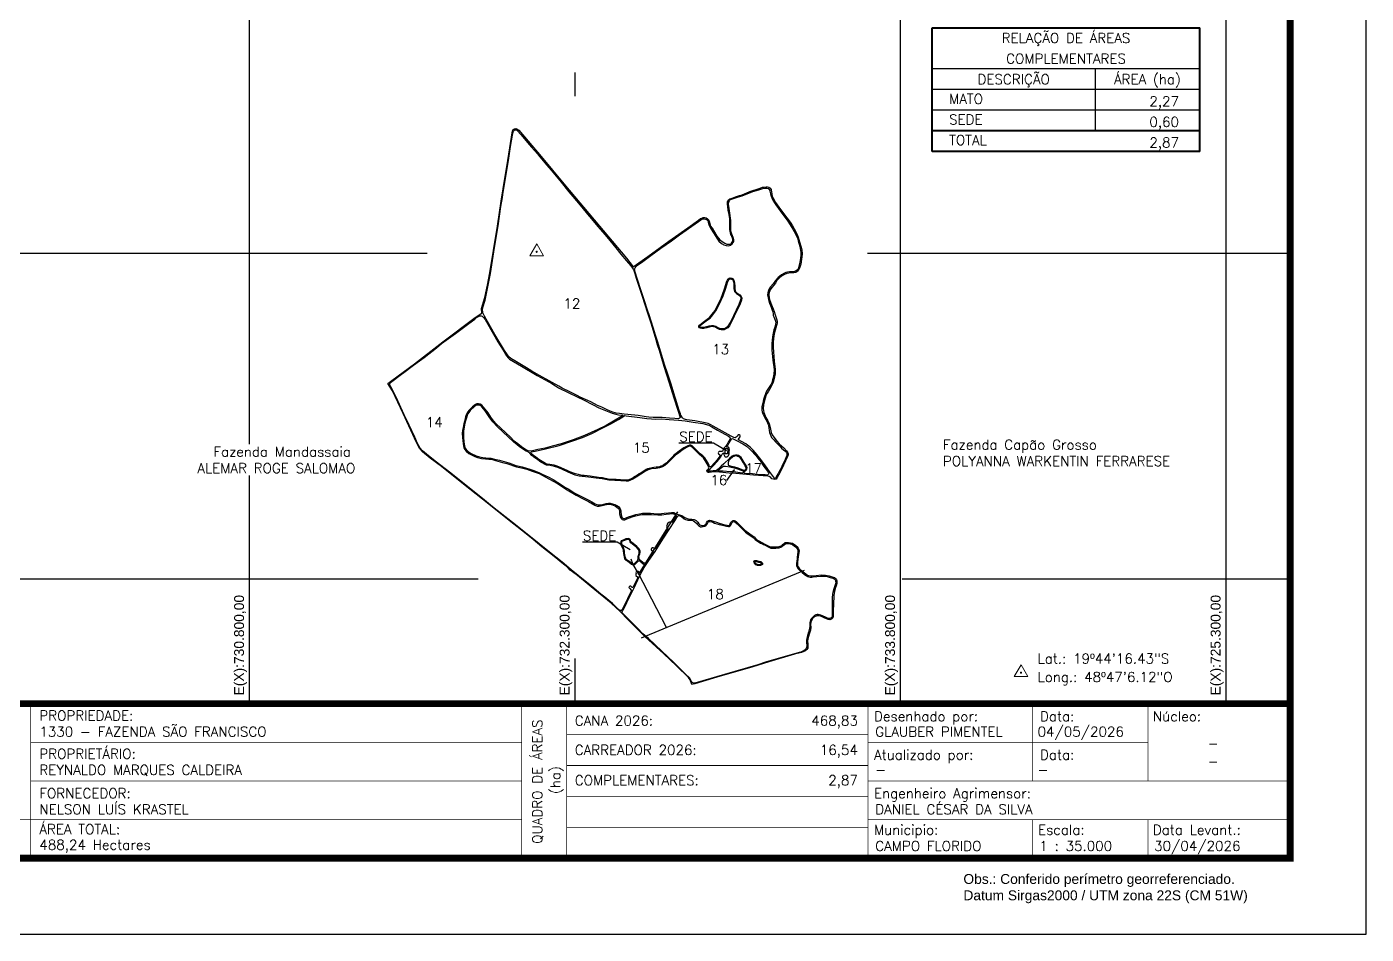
# Model space of a CAD drawing. Header units: millimetres. Extents: x 725551 to 735946, y 7812864 to 7820214.
# Drawn here: x 729773 to 735946, y 7812864 to 7817043 of the extents above; entities that cross this region are included whole.
import ezdxf
from ezdxf.enums import TextEntityAlignment as Align

# ---------------------------------------------------------------- set-up
doc = ezdxf.new("R2010")
doc.units = ezdxf.units.MM
doc.linetypes.add('LIN0', pattern=[0])
for name, color, linetype in [('0114001330', 1, 'Continuous'), ('0114001330012', 5, 'Continuous'), ('0114001330013', 5, 'Continuous'), ('0114001330014', 5, 'Continuous'), ('0114001330015', 5, 'Continuous'), ('0114001330016', 5, 'Continuous'), ('0114001330017', 5, 'Continuous'), ('0114001330018', 5, 'Continuous'), ('MALHA', 8, 'Continuous'), ('MARGEM', 5, 'Continuous'), ('MATO', 3, 'Continuous'), ('QUADRO_DE_AREAS_COMPLEMENTARES', 7, 'Continuous'), ('REDE_DE_LUZ', 6, 'Continuous'), ('SEDE', 7, 'Continuous'), ('TEXTO', 7, 'Continuous')]:
    doc.layers.add(name, color=color, linetype=linetype)
doc.styles.add('marcelo', font='arial.ttf')
doc.styles.add('Simplex', font='simplex.shx')
doc.styles.get("Standard").update_dxf_attribs({"font": 'arial.ttf'})

msp = doc.modelspace()

# ---------------------------------------------------------------- linework, layer by layer
for points in [[(732777.9, 7815126.6), (732938.2, 7815126.6), (732998.1, 7815091.9)], [(732333.8, 7814670.8), (732494.1, 7814670.8), (732554, 7814636.1)]]:
    msp.add_lwpolyline(points)
at = {"layer": '0114001330', "color": 1}
msp.add_lwpolyline([(732040.1, 7816566.2), (732143.2, 7816445.7), (732248.5, 7816318.9), (732387.9, 7816153.6), (732536.3, 7815976.6), (732568.4, 7815938), (732635.3, 7815985.6), (732732.5, 7816055.1), (732820, 7816117.3), (732868.7, 7816152.6), (732878.4, 7816159.5), (732884.3, 7816162.1), (732889.9, 7816164.1), (732893.9, 7816164.8), (732898.4, 7816164.2), (732903.4, 7816162.6), (732910.3, 7816158.1), (732915.7, 7816152.1), (732918.2, 7816147.6), (732922.1, 7816131.3), (732924.7, 7816124.9), (732931.2, 7816115.4), (732941.9, 7816097), (732953.6, 7816079.2), (732967.5, 7816061.6), (732977.7, 7816053.5), (732990.5, 7816045.7), (732999.7, 7816042.1), (733006.4, 7816041), (733013.5, 7816041.4), (733019.1, 7816043.8), (733024.1, 7816050.8), (733026.4, 7816055.8), (733027, 7816063), (733025.8, 7816068.9), (733024.2, 7816073), (733020.7, 7816080.9), (733017.8, 7816085.9), (733015.7, 7816093.5), (733014.8, 7816099.8), (733013.5, 7816110.9), (733013.8, 7816125), (733013.3, 7816139.9), (733013, 7816158.3), (733009.8, 7816177.8), (733006, 7816197.6), (733003.9, 7816213.6), (733002.3, 7816225.5), (733002.3, 7816231.2), (733002.9, 7816236.9), (733005.3, 7816241.8), (733008.8, 7816246.2), (733012.6, 7816249.9), (733018.6, 7816252.1), (733024.4, 7816254.3), (733044.2, 7816261.1), (733057.3, 7816265.5), (733070.4, 7816269.5), (733091.3, 7816278.6), (733105.8, 7816284.2), (733119.6, 7816289.1), (733134.8, 7816294.1), (733153.5, 7816300.3), (733163.4, 7816303.5), (733170.2, 7816304.9), (733180.2, 7816305.4), (733186.8, 7816305.1), (733192.3, 7816303.7), (733199.3, 7816299.7), (733203.5, 7816293.8), (733205.8, 7816281.6), (733206, 7816274.4), (733206.5, 7816270.6), (733208.9, 7816263.1), (733211.9, 7816256.7), (733224.2, 7816233.6), (733246.5, 7816201.6), (733275.7, 7816163.6), (733290.6, 7816142.5), (733301.4, 7816126.1), (733316.4, 7816101), (733323.6, 7816086.1), (733328.7, 7816073.7), (733334.9, 7816052.9), (733342.3, 7816028), (733344.8, 7816015.8), (733346.4, 7815997.8), (733345.5, 7815983.7), (733339.7, 7815950), (733335.8, 7815936.1), (733332.5, 7815927.5), (733327.9, 7815919.7), (733321.5, 7815913.6), (733316.7, 7815911.4), (733308.8, 7815909.4), (733300.4, 7815909.2), (733285.4, 7815908.4), (733276.4, 7815906.6), (733265.5, 7815902.5), (733251.2, 7815894.5), (733240.7, 7815885.3), (733230.3, 7815874.6), (733223.1, 7815862.6), (733215.6, 7815853.2), (733206.3, 7815842.3), (733198.8, 7815832.1), (733196.8, 7815826.9), (733194.6, 7815819.3), (733193.5, 7815810.1), (733194.7, 7815795.1), (733195.6, 7815787.3), (733200.2, 7815775.3), (733205, 7815762.9), (733212.7, 7815744.7), (733216.9, 7815731.3), (733222.1, 7815716.8), (733228.2, 7815697.7), (733230.8, 7815686.5), (733230.7, 7815680), (733229.7, 7815672), (733227.8, 7815666.5), (733221.4, 7815646.1), (733218.7, 7815635.5), (733216.7, 7815619.8), (733214.1, 7815604.7), (733213.4, 7815592.1), (733212.9, 7815565.2), (733214.1, 7815546.7), (733217.8, 7815503), (733222.1, 7815464.9), (733221.9, 7815445.1), (733219.5, 7815431.2), (733213.1, 7815405), (733202.9, 7815382.8), (733189.4, 7815361.6), (733184.4, 7815354.7), (733179.7, 7815343.5), (733173.2, 7815321.2), (733169.1, 7815302.6), (733166.8, 7815285.1), (733169.2, 7815266.5), (733179.5, 7815242.8), (733188, 7815227.6), (733194, 7815215.7), (733197.7, 7815204), (733200.8, 7815190.3), (733204.2, 7815175.1), (733208.5, 7815163.9), (733229.8, 7815134), (733240.7, 7815122.8), (733262.1, 7815104), (733274.8, 7815089.9), (733280.2, 7815081.1), (733281.7, 7815076.2), (733281.5, 7815071.6), (733276.9, 7815059.1), (733270.3, 7815043.7), (733251.9, 7815004.4), (733237.3, 7814978.3), (733231.2, 7814967.5), (733226.7, 7814959.2), (733220.1, 7814957.8), (733207.4, 7814960.4), (733201.6, 7814967.2), (733194.8, 7814971.4), (733183.4, 7814974.7), (733166.4, 7814975), (733123, 7814978.1), (733040.8, 7814985.5), (733010.4, 7814987.7), (732950.2, 7814992.8), (732939.9, 7814993), (732917.3, 7814990.3), (732913.2, 7814991), (732908.9, 7814994), (732907.7, 7814997.6), (732908.4, 7815001.8), (732912.6, 7815006.1), (732915.7, 7815011.9), (732913.1, 7815022.8), (732904.1, 7815037.3), (732891.9, 7815057.4), (732884.9, 7815063.5), (732872.6, 7815074), (732853, 7815093.3), (732841.2, 7815105.5), (732835, 7815110.6), (732827.5, 7815111.4), (732822.3, 7815110.2), (732814, 7815105.2), (732798.9, 7815095.7), (732777.8, 7815081.5), (732763.4, 7815070.8), (732757.7, 7815065.1), (732736.6, 7815043.7), (732724, 7815031.5), (732713.9, 7815022.6), (732702.7, 7815015.9), (732688.5, 7815011.4), (732673.1, 7815009.1), (732650, 7815006.4), (732637.1, 7815002.9), (732625, 7814996.7), (732602.4, 7814983.1), (732581.4, 7814968.7), (732566, 7814959.5), (732555.5, 7814954.8), (732544.4, 7814951), (732535, 7814949.8), (732510.3, 7814951.4), (732456.3, 7814955.1), (732425, 7814960.9), (732397.3, 7814964.6), (732361.4, 7814969), (732318.5, 7814973.5), (732300.1, 7814977.6), (732267.8, 7814992), (732238.9, 7815005.6), (732221.2, 7815013.3), (732205.8, 7815017.6), (732185.9, 7815022.1), (732167.9, 7815024.7), (732142.3, 7815037.5), (732127.8, 7815048.8), (732108, 7815062), (732101.2, 7815068.4), (732091.4, 7815079), (732083.1, 7815085.7), (732075, 7815089.2), (732062.8, 7815096.1), (732042.5, 7815109.6), (732015.8, 7815131.3), (731992.1, 7815155.2), (731942.9, 7815201), (731921.3, 7815223.9), (731904.7, 7815245.9), (731885.1, 7815274.3), (731870.3, 7815293.3), (731865.4, 7815298), (731859.1, 7815300.2), (731852.6, 7815300.8), (731845.4, 7815299.6), (731836.9, 7815293.8), (731816.3, 7815275.4), (731810, 7815267), (731804.9, 7815258.2), (731801, 7815247.1), (731795.5, 7815227.5), (731791.1, 7815209.9), (731787.7, 7815190), (731785.8, 7815180.1), (731786.3, 7815167.8), (731786.1, 7815151.3), (731787.7, 7815131.4), (731791, 7815112.2), (731793.7, 7815102.3), (731797.8, 7815096.1), (731807.6, 7815086.5), (731821.2, 7815078.1), (731843.9, 7815067.6), (731859.7, 7815063), (731875.6, 7815059.3), (731889.5, 7815058.2), (731912.5, 7815055.7), (731929.2, 7815052), (731952.3, 7815046.3), (731994.9, 7815034.1), (732012.4, 7815028.2), (732021.8, 7815024.6), (732034.6, 7815021.6), (732055.6, 7815016.1), (732075.5, 7815010.7), (732091.2, 7815006.2), (732110.4, 7814999.4), (732132.5, 7814990.9), (732149.1, 7814983), (732175.4, 7814970.1), (732199.4, 7814957.3), (732238, 7814933.5), (732256.4, 7814921.9), (732271.2, 7814912.8), (732299.4, 7814895.7), (732317.4, 7814886.5), (732338.8, 7814875.1), (732363.9, 7814862.2), (732376.7, 7814855.7), (732385.3, 7814850.3), (732392.4, 7814846.2), (732399.9, 7814842.4), (732406, 7814840.8), (732411.4, 7814840.8), (732420.1, 7814841.8), (732433.2, 7814844.9), (732444, 7814847.5), (732453.6, 7814849.2), (732462.3, 7814848.6), (732473.2, 7814846.3), (732483.4, 7814842.8), (732492.1, 7814838.3), (732500.1, 7814833.3), (732504.6, 7814828.2), (732507.9, 7814822.6), (732509.5, 7814817.8), (732510.5, 7814814.1), (732511.4, 7814807.3), (732512.6, 7814796.6), (732514.3, 7814788.5), (732517.1, 7814782), (732520.1, 7814779.9), (732523.8, 7814778.9), (732527.8, 7814779.1), (732535.3, 7814781.6), (732546.1, 7814785.5), (732565.6, 7814792.5), (732580.1, 7814796.1), (732596.6, 7814799.8), (732610, 7814802.7), (732621.4, 7814803.4), (732633.5, 7814803.1), (732647.5, 7814802.5), (732663.7, 7814801.7), (732687.1, 7814800.2), (732698, 7814800.7), (732710.5, 7814802.5), (732730.6, 7814804.6), (732743.9, 7814805.6), (732748.9, 7814806.1), (732755.1, 7814805.5), (732763.2, 7814801.8), (732770.9, 7814798), (732791.8, 7814791.7), (732806, 7814782.6), (732816.3, 7814778.1), (732827.9, 7814775.6), (732838.7, 7814775.3), (732849.5, 7814773.1), (732857.8, 7814769.4), (732866.3, 7814762), (732871.1, 7814754.2), (732874.5, 7814749.3), (732879.7, 7814747.4), (732884.6, 7814746.2), (732890.5, 7814746.5), (732897, 7814747.3), (732902.2, 7814751.6), (732906, 7814757.9), (732910.9, 7814766.1), (732914.5, 7814769.3), (732920, 7814770.5), (732926.6, 7814769.4), (732935.8, 7814765.9), (732951.2, 7814760.8), (732963.3, 7814756.7), (732979.1, 7814753.1), (732989.7, 7814750), (733001.6, 7814747), (733008, 7814746.8), (733011, 7814747.9), (733013.7, 7814750.1), (733018.1, 7814758.7), (733021.5, 7814764.8), (733025.2, 7814767.9), (733029, 7814769), (733033.8, 7814768.9), (733038.1, 7814767.5), (733043.9, 7814763.4), (733048.8, 7814759.1), (733053.8, 7814754.4), (733061.2, 7814746.2), (733068.9, 7814738.3), (733081.1, 7814726.5), (733088.3, 7814720.1), (733099.6, 7814711.8), (733105, 7814708.2), (733115.9, 7814700.1), (733125, 7814693.4), (733133.6, 7814685.4), (733141.1, 7814678.7), (733150.1, 7814673.6), (733161.4, 7814667.6), (733177.7, 7814659.3), (733186.4, 7814654.5), (733195.3, 7814649.7), (733201.9, 7814647.7), (733212.1, 7814648), (733222.3, 7814648.4), (733234.4, 7814648.7), (733240.3, 7814649.4), (733245.9, 7814651.1), (733252.2, 7814653.7), (733254.9, 7814656.5), (733260.1, 7814661.8), (733264.9, 7814664.8), (733268.8, 7814667.2), (733273.5, 7814668.2), (733283.5, 7814668.3), (733292.1, 7814666.8), (733302, 7814664.3), (733310.5, 7814659.2), (733316.6, 7814654.5), (733322, 7814648.8), (733327.9, 7814642.3), (733331.9, 7814635.3), (733332.2, 7814629), (733330.7, 7814620), (733328.4, 7814602.1), (733327.3, 7814591.2), (733325.6, 7814575.4), (733324.4, 7814566.9), (733324.9, 7814562.7), (733327.7, 7814556.2), (733334.8, 7814546.9), (733345.3, 7814537.8), (733357.2, 7814527.5), (733370.6, 7814518.1), (733376, 7814515.8), (733386.7, 7814514.5), (733394.8, 7814515), (733411.5, 7814516.2), (733434.3, 7814518.6), (733453.5, 7814517.5), (733470.2, 7814514.7), (733484.8, 7814510.2), (733494.9, 7814506.2), (733502, 7814501.1), (733505.1, 7814496.6), (733506.8, 7814492.7), (733506.8, 7814479.8), (733503.2, 7814468.6), (733498.3, 7814455.5), (733495.4, 7814442.1), (733492.9, 7814425.2), (733492.3, 7814415), (733490.6, 7814391.1), (733490.6, 7814377.3), (733490.1, 7814359.9), (733490.1, 7814343.2), (733489.2, 7814329), (733487.2, 7814320.9), (733483.1, 7814317), (733478.1, 7814313.9), (733473.3, 7814311.9), (733465.7, 7814312.6), (733451.7, 7814319.4), (733435.1, 7814327.4), (733424.1, 7814330.8), (733414.3, 7814330.3), (733403.7, 7814325.1), (733395.9, 7814318.7), (733389, 7814308.6), (733386.6, 7814300.4), (733385.5, 7814290.9), (733386.1, 7814278.2), (733384.4, 7814264.3), (733378.3, 7814246.4), (733372.6, 7814224.3), (733371, 7814213.4), (733372.2, 7814201.3), (733373.1, 7814189.8), (733372.6, 7814181.3), (733368.3, 7814175), (733359.4, 7814167), (733343.3, 7814161.1), (733311.9, 7814153.4), (733192.3, 7814118.9), (733118.9, 7814095.7), (732953.2, 7814047.4), (732851.7, 7814017.3), (732837.7, 7814014.4), (732830.2, 7814035.7), (732822.6, 7814046.2), (732767.4, 7814099.9), (732708.8, 7814155.4), (732622.1, 7814234.7), (732603.3, 7814253), (732543.6, 7814313.5), (732508.2, 7814349.7), (732467.1, 7814387.8), (732373.5, 7814464), (732310.6, 7814515.6), (732278, 7814540.5), (732267.1, 7814552.1), (732247.1, 7814568.5), (732204.4, 7814603), (732147.2, 7814648.2), (732106.9, 7814681.1), (732052.8, 7814724.4), (731996.8, 7814769.3), (731902.1, 7814843.8), (731786.5, 7814936), (731685.1, 7815017.9), (731632.9, 7815057), (731597.5, 7815085.3), (731582.6, 7815100.9), (731569.4, 7815128.4), (731507.5, 7815261.9), (731459.3, 7815365.8), (731437.5, 7815399.4), (731455.9, 7815413.4), (731560, 7815491.1), (731690.7, 7815592), (731839.9, 7815703.4), (731869.6, 7815724.3), (731869.1, 7815744.9), (731884.5, 7815795.5), (731896.4, 7815852.2), (731907.5, 7815910), (731923.9, 7816012.2), (731942.3, 7816124.8), (731959.7, 7816240.5), (731976.3, 7816343.4), (731990.1, 7816426.6), (732012.2, 7816563.6), (732014.9, 7816570.1), (732020.6, 7816573.1), (732026.5, 7816573.8), (732031.8, 7816572.4), (732036.1, 7816570.4)], close=True, dxfattribs=at)
at = {"layer": '0114001330012', "color": 5}
msp.add_lwpolyline([(732026, 7816568.4), (732030.8, 7816567.5), (732033.6, 7816565.6), (732051.8, 7816545.4), (732081.4, 7816510.5), (732099.7, 7816489.2), (732126.5, 7816457.6), (732138, 7816443.8), (732168.8, 7816406.9), (732190.1, 7816381.9), (732221.6, 7816343.9), (732235.6, 7816326.9), (732271.8, 7816283.4), (732290.1, 7816261.3), (732331.2, 7816212.4), (732356.9, 7816180.6), (732375.5, 7816158.9), (732405.2, 7816123.4), (732436.6, 7816086), (732459.8, 7816057.9), (732487.8, 7816025.1), (732511.4, 7815995.8), (732536.6, 7815964.9), (732557.7, 7815941.3), (732567.3, 7815927.3), (732570.9, 7815920.4), (732575, 7815906.4), (732582.3, 7815885.3), (732602.8, 7815820.6), (732608.6, 7815801.6), (732621.2, 7815763.5), (732633.4, 7815724.9), (732648.6, 7815679.9), (732653.3, 7815664.1), (732662.9, 7815633.6), (732671.5, 7815603.4), (732678.9, 7815580.1), (732686.8, 7815553.7), (732709.7, 7815479.8), (732733.5, 7815403.9), (732755, 7815334.8), (732773.6, 7815277.9), (732783.9, 7815244.3), (732782, 7815241.1), (732778.3, 7815238.3), (732774.9, 7815237.7), (732759.9, 7815239), (732735.6, 7815240.8), (732701.5, 7815243), (732681.3, 7815243.3), (732660.5, 7815243.5), (732639.9, 7815245), (732627.8, 7815246.5), (732590.7, 7815252.6), (732543.9, 7815256.9), (732525.7, 7815259.2), (732505.3, 7815261.3), (732490, 7815263.9), (732469.7, 7815270), (732448.5, 7815278.5), (732423.2, 7815290.6), (732404.1, 7815299.3), (732372.1, 7815315.3), (732359.3, 7815321.6), (732323.7, 7815337.9), (732309.3, 7815345.1), (732275.5, 7815361.4), (732240.7, 7815379.1), (732225.8, 7815388), (732180.4, 7815412.3), (732135.9, 7815436.6), (732101.3, 7815456.9), (732076.6, 7815472.4), (732061.1, 7815481.9), (732022.3, 7815504.3), (732003.7, 7815516), (731995, 7815522.9), (731988.2, 7815531.6), (731975.1, 7815552.5), (731930.1, 7815626.4), (731896.7, 7815686.1), (731882, 7815709.5), (731875.9, 7815721.7), (731874.7, 7815728), (731873.7, 7815740), (731874.4, 7815749.9), (731885.6, 7815783.8), (731895.6, 7815830.2), (731910, 7815906.3), (731919.7, 7815966.5), (731928.8, 7816025.7), (731945.1, 7816126.4), (731958.5, 7816215.8), (731965.1, 7816257.2), (731968.7, 7816281.5), (731977.5, 7816334.5), (731985.4, 7816380.4), (731994.4, 7816437.4), (732003, 7816491.9), (732011.7, 7816543.8), (732014, 7816555.4), (732016.5, 7816562.2), (732019.3, 7816565.8), (732022.1, 7816567.6)], close=True, dxfattribs=at)
at = {"layer": '0114001330013', "color": 5}
msp.add_lwpolyline([(733086.4, 7815121.6), (733052.4, 7815141.4), (733052.7, 7815144.1), (733056.7, 7815148.9), (733060.1, 7815153.9), (733061.1, 7815158.2), (733060.2, 7815160.7), (733056.1, 7815163.2), (733051.8, 7815163), (733046.8, 7815157.6), (733042.7, 7815152.9), (733037.8, 7815150.2), (733032, 7815152.1), (733019.9, 7815158.2), (732936.3, 7815203.8), (732925.1, 7815209.8), (732913, 7815215.2), (732899.3, 7815219.2), (732852, 7815227.6), (732815.2, 7815232.8), (732808.3, 7815234.5), (732799.7, 7815237.9), (732795.3, 7815241.6), (732791.4, 7815246), (732787.5, 7815253.9), (732785.6, 7815260.5), (732780.3, 7815276.4), (732763.2, 7815331.8), (732755.3, 7815355.5), (732742.6, 7815396.5), (732731.4, 7815429.3), (732723.7, 7815452.5), (732713.5, 7815483.2), (732704.2, 7815514.2), (732690.5, 7815559.5), (732680.8, 7815590.7), (732671.2, 7815622.4), (732661.1, 7815654), (732649.3, 7815692.5), (732642.7, 7815711.5), (732631.8, 7815742.2), (732621.6, 7815775.5), (732605.2, 7815826.9), (732586.6, 7815884.4), (732577.4, 7815912.3), (732575, 7815922), (732574.2, 7815927.1), (732577, 7815932.6), (732581.6, 7815939.1), (732588.1, 7815945.3), (732612, 7815962.6), (732649.8, 7815989.3), (732695.8, 7816023.4), (732743.9, 7816057.5), (732781.3, 7816084.4), (732853.4, 7816135.3), (732868.6, 7816146), (732880.2, 7816153.5), (732885.8, 7816157.2), (732890.1, 7816158.3), (732894.7, 7816158.5), (732900.5, 7816157), (732905.6, 7816154.7), (732908.6, 7816152.2), (732911.3, 7816148.5), (732913.5, 7816143.4), (732916.6, 7816132.9), (732919.6, 7816124.5), (732927, 7816110.7), (732937.6, 7816093.6), (732952.9, 7816069.8), (732962.8, 7816054.8), (732975, 7816044.5), (732986.3, 7816038.5), (732996, 7816035.7), (733008, 7816034), (733016.2, 7816036.4), (733024, 7816042.8), (733029.1, 7816048.7), (733031.4, 7816054.5), (733031.7, 7816061.7), (733028.8, 7816072.6), (733022, 7816088.4), (733018.8, 7816096.7), (733017.9, 7816104.9), (733017.5, 7816117.7), (733017.7, 7816136.4), (733017.8, 7816150.5), (733016.6, 7816161.3), (733012.6, 7816185), (733009.6, 7816206.3), (733007.1, 7816225.8), (733008.2, 7816235.5), (733011.8, 7816242.1), (733016.7, 7816246.8), (733030.3, 7816252.3), (733052.6, 7816260.4), (733069.5, 7816263.7), (733093.7, 7816274), (733119.2, 7816283.7), (733146.6, 7816292.6), (733165, 7816298), (733172.3, 7816299), (733178.1, 7816299.6), (733184.4, 7816298.9), (733190, 7816297.6), (733191.6, 7816296.8), (733194.6, 7816293.5), (733196.8, 7816289.5), (733197.9, 7816285.7), (733200.8, 7816273.9), (733203.8, 7816262.2), (733206, 7816255.4), (733211.3, 7816244.4), (733218.4, 7816232.3), (733227.6, 7816218.9), (733234.4, 7816209.9), (733248.6, 7816190.8), (733262.1, 7816172.2), (733279.9, 7816148.1), (733298.9, 7816119.2), (733303.9, 7816111), (733316.4, 7816089.1), (733321, 7816078.7), (733324.7, 7816068.9), (733328.1, 7816057), (733335.6, 7816031.6), (733339, 7816014.2), (733340.6, 7816001.9), (733340.4, 7815992), (733338.5, 7815977.8), (733335.1, 7815958.4), (733331.2, 7815939.7), (733327.9, 7815928.6), (733324.7, 7815924.4), (733320.9, 7815920.2), (733316, 7815917.1), (733310.9, 7815915.5), (733307.1, 7815914.6), (733298.3, 7815914.4), (733287.5, 7815914), (733278.8, 7815912.8), (733271.4, 7815910.7), (733261.6, 7815906.6), (733251.6, 7815900.5), (733243.2, 7815894.5), (733236, 7815888.5), (733223.4, 7815874), (733212.7, 7815859.2), (733201.3, 7815845.9), (733196.5, 7815839.4), (733191.1, 7815828.8), (733188, 7815817.2), (733187.3, 7815808.5), (733190.9, 7815786.8), (733195.7, 7815769.9), (733203.6, 7815751.7), (733209, 7815738.4), (733211.6, 7815730), (733212.3, 7815721.5), (733213, 7815713.9), (733215.4, 7815706.9), (733222.4, 7815692.4), (733224.6, 7815682.5), (733224.3, 7815673.5), (733219.9, 7815658.8), (733215.9, 7815646.7), (733212.4, 7815632.6), (733211.2, 7815624.1), (733208.2, 7815600.7), (733206.4, 7815582.9), (733206.2, 7815575), (733207.5, 7815554.8), (733210.4, 7815523.4), (733213, 7815495), (733215.4, 7815476.6), (733216.8, 7815461.6), (733216.4, 7815445.6), (733214.3, 7815432.3), (733210.3, 7815416.4), (733206.1, 7815403.6), (733203.4, 7815397.6), (733194.6, 7815383.1), (733186, 7815369.3), (733181.2, 7815361.3), (733177.3, 7815351.8), (733173.5, 7815340.4), (733168.7, 7815326.1), (733164.8, 7815309.3), (733161, 7815292.8), (733160.8, 7815284.7), (733161.2, 7815277.4), (733162.3, 7815269.1), (733165.1, 7815260.8), (733169.5, 7815251.4), (733178.5, 7815234.2), (733184.5, 7815223.4), (733188, 7815215.1), (733189.8, 7815210.6), (733190.9, 7815205.7), (733192.9, 7815195.3), (733195.2, 7815183.6), (733196.6, 7815174.2), (733198.5, 7815166.8), (733201.4, 7815159.8), (733205.9, 7815152.1), (733215.4, 7815140.2), (733224.3, 7815131.1), (733236.5, 7815119.7), (733242.9, 7815111.5), (733251.9, 7815101.7), (733262.8, 7815093.4), (733269.7, 7815088.1), (733272.8, 7815084), (733275.3, 7815078.5), (733276.1, 7815074.5), (733275.2, 7815068.6), (733270.7, 7815058.3), (733267.7, 7815050.7), (733258.5, 7815031.4), (733252.6, 7815018.3), (733244.6, 7815002.3), (733235.9, 7814986.3), (733226.9, 7814970.3), (733223.5, 7814963.4), (733221.6, 7814961.9), (733219.8, 7814964.3), (733196.7, 7814994.5), (733174.3, 7815025.1), (733149.2, 7815058.5), (733130.9, 7815081.5), (733120.7, 7815092.5), (733106.6, 7815106.3), (733095.1, 7815115.9)], close=True, dxfattribs=at)
at = {"layer": '0114001330014', "color": 5}
msp.add_lwpolyline([(732745.8, 7814801.4), (732753.4, 7814800.5), (732761, 7814796.8), (732765.9, 7814793), (732768.1, 7814791.3), (732768.1, 7814790.6), (732767.2, 7814788.9), (732761.9, 7814779.8), (732750.6, 7814762.9), (732749, 7814762.1), (732742.4, 7814762.1), (732735.2, 7814762.1), (732731.6, 7814760.3), (732728.2, 7814757.3), (732725.1, 7814753.1), (732723.9, 7814749.9), (732722.6, 7814745.8), (732722.1, 7814741.8), (732723.3, 7814736.9), (732725.4, 7814733.6), (732727.6, 7814731.2), (732729, 7814729.5), (732705.9, 7814694.2), (732668.5, 7814637.7), (732665.8, 7814639.4), (732662.7, 7814641.6), (732660.6, 7814642.8), (732656.7, 7814643.4), (732651.7, 7814639.8), (732650.7, 7814635.4), (732651, 7814633.4), (732661.6, 7814624.7), (732628.3, 7814576.7), (732625.7, 7814574.3), (732620.9, 7814573.1), (732617.1, 7814573.2), (732612.4, 7814575.4), (732601.1, 7814584.6), (732596.8, 7814588.5), (732594.7, 7814596), (732594.4, 7814603), (732598.7, 7814616.2), (732599.9, 7814621.7), (732599.5, 7814628.2), (732595.7, 7814638.1), (732585.4, 7814648.9), (732575.2, 7814656.6), (732560.5, 7814669.1), (732557.5, 7814672.8), (732555.8, 7814679.2), (732552.4, 7814683.8), (732546.1, 7814685.7), (732534.5, 7814684.7), (732522.1, 7814679), (732512.6, 7814675.8), (732510.6, 7814671.6), (732509.2, 7814665.4), (732511.2, 7814657.6), (732519.8, 7814640.7), (732521.4, 7814635.5), (732521.5, 7814629.5), (732523, 7814617.8), (732526.2, 7814601.9), (732528.3, 7814593.3), (732530.9, 7814589.7), (732533.6, 7814587.3), (732542.7, 7814581.6), (732549.4, 7814577.5), (732560.7, 7814568.1), (732563.8, 7814566.1), (732567.1, 7814565.4), (732571.5, 7814565.3), (732575.3, 7814566.8), (732579.6, 7814570.7), (732587.7, 7814579.5), (732591.2, 7814583), (732593, 7814583.9), (732595.9, 7814583.6), (732599.4, 7814581.2), (732603.1, 7814578.2), (732614.5, 7814569.2), (732617.7, 7814566.8), (732618.6, 7814565.4), (732618.7, 7814562.9), (732618.2, 7814560.4), (732614.5, 7814554.7), (732601.3, 7814532), (732600.4, 7814529.9), (732598.5, 7814529.2), (732596.8, 7814530.2), (732592.5, 7814533.6), (732587.4, 7814534.9), (732584.2, 7814534.6), (732581.1, 7814533.1), (732580.5, 7814530), (732581.3, 7814527.1), (732580.6, 7814522.4), (732579.9, 7814519.3), (732580.4, 7814516.1), (732589.6, 7814507.8), (732587.7, 7814503.6), (732567.7, 7814463.7), (732565.6, 7814461.3), (732563.2, 7814461.3), (732559.7, 7814463.8), (732556.9, 7814466.6), (732552.6, 7814467.3), (732548.9, 7814464.3), (732548.4, 7814460.9), (732550.2, 7814458.3), (732560.1, 7814447.2), (732553.7, 7814434.2), (732541.1, 7814408.1), (732517.5, 7814359.8), (732515.8, 7814357.9), (732512.3, 7814355.4), (732509.2, 7814354.5), (732506.3, 7814355.3), (732489, 7814370.4), (732472.2, 7814386.4), (732455.9, 7814400.3), (732437.2, 7814415.7), (732419.1, 7814430.7), (732386.3, 7814458), (732352, 7814485.5), (732313.6, 7814516.6), (732281.5, 7814542.6), (732239.8, 7814577.1), (732182, 7814623.4), (732087.3, 7814699.9), (732025.8, 7814749.8), (731976.2, 7814788.4), (731919.8, 7814832.6), (731873.2, 7814870), (731826.8, 7814907.4), (731782.3, 7814943.2), (731727.8, 7814986.8), (731675.7, 7815027.2), (731661.5, 7815038.1), (731616.1, 7815074.4), (731596.4, 7815090.4), (731586.2, 7815101.9), (731573.8, 7815124.1), (731561.6, 7815152.3), (731535.9, 7815207.8), (731512.8, 7815256.3), (731482.7, 7815320.8), (731459.1, 7815371.6), (731450.5, 7815385.3), (731446.8, 7815391.7), (731445.8, 7815396.1), (731447.1, 7815400.7), (731449.8, 7815404.3), (731462, 7815413.6), (731494.6, 7815437.8), (731510.9, 7815450), (731549.4, 7815479.5), (731582.9, 7815504.7), (731604.6, 7815520.5), (731660.9, 7815565), (731685.2, 7815583.6), (731749.3, 7815630.5), (731804.7, 7815671.8), (731837.6, 7815697), (731846.3, 7815703.3), (731852.1, 7815707.1), (731857.7, 7815709.6), (731862.3, 7815711.3), (731866.7, 7815711.7), (731871.6, 7815709.7), (731878.4, 7815703.6), (731885.1, 7815694.5), (731891.4, 7815684.2), (731944.5, 7815591.3), (731968.1, 7815552.9), (731983.7, 7815527.7), (731992, 7815518.4), (731998.5, 7815512.5), (732016, 7815501.5), (732052.4, 7815480.2), (732124.8, 7815437.5), (732176.3, 7815408.8), (732192.4, 7815399.8), (732209.6, 7815389.4), (732224.4, 7815380.8), (732271.5, 7815357), (732309.6, 7815338.3), (732338.8, 7815324.5), (732381, 7815303.6), (732410.1, 7815288.6), (732439.5, 7815276.5), (732471.7, 7815263.5), (732487.7, 7815258.6), (732499.9, 7815256.4), (732519.4, 7815253.9), (732520.1, 7815253.1), (732520.2, 7815252.1), (732518.3, 7815250.7), (732477.6, 7815226.6), (732442.7, 7815207.3), (732404.3, 7815187.6), (732343, 7815160.4), (732291.5, 7815140.9), (732236.3, 7815122.6), (732195, 7815111.1), (732161.6, 7815102.7), (732128.1, 7815095.5), (732103.6, 7815090.7), (732091.8, 7815089), (732084, 7815090.4), (732072.3, 7815095.9), (732064.6, 7815100.1), (732053.9, 7815107.7), (732035.7, 7815121.6), (732019.7, 7815134.9), (732001.7, 7815153.1), (731956.4, 7815196.1), (731936, 7815214.9), (731925.1, 7815227.3), (731914.4, 7815241.1), (731899.1, 7815264.3), (731878.5, 7815291.8), (731870.8, 7815300.6), (731863.2, 7815304.9), (731854.5, 7815306.3), (731846.8, 7815305.8), (731841.6, 7815303.5), (731827.4, 7815291.9), (731812.4, 7815277.2), (731804.7, 7815267.9), (731799.4, 7815258.7), (731796.9, 7815251.6), (731795.7, 7815246.4), (731789.9, 7815225.8), (731787.3, 7815214.3), (731784.1, 7815197.1), (731781.7, 7815183.3), (731780.4, 7815170.8), (731780.7, 7815152.1), (731782.2, 7815137.7), (731784, 7815122.9), (731787, 7815105.7), (731788.4, 7815101.3), (731790.5, 7815097.2), (731798.3, 7815087.8), (731811.1, 7815077.5), (731823, 7815071.1), (731837.5, 7815064.4), (731851.1, 7815059.7), (731869.2, 7815055.4), (731886.9, 7815052.8), (731903.2, 7815052.2), (731915, 7815051.1), (731933.5, 7815045.3), (731965.4, 7815036.8), (731984.8, 7815031.1), (732030.7, 7815016.8), (732053.3, 7815011.8), (732077.4, 7815005.3), (732102, 7814996.7), (732135, 7814984.9), (732162.8, 7814970.2), (732218.9, 7814938.9), (732256.1, 7814914.8), (732304.9, 7814885.2), (732333.9, 7814870.7), (732361.5, 7814857.4), (732391.6, 7814840.1), (732402, 7814835.5), (732411.7, 7814834.8), (732431.1, 7814839.9), (732450.3, 7814844.1), (732459.7, 7814844), (732472.9, 7814841), (732486.9, 7814835), (732498.1, 7814826.3), (732502.7, 7814820.2), (732504.4, 7814815.3), (732505.3, 7814806.9), (732505.3, 7814799.2), (732509.5, 7814782.7), (732513.5, 7814776.4), (732517.5, 7814773.7), (732523.3, 7814772.2), (732529.1, 7814772.9), (732538.9, 7814776.9), (732563.3, 7814786.4), (732578.8, 7814790.4), (732607.8, 7814797), (732624.1, 7814797.6), (732651.7, 7814797.2), (732681.2, 7814795.2), (732699.5, 7814795.4), (732719.3, 7814798.3), (732734.6, 7814799.7)], close=True, dxfattribs=at)
at = {"layer": '0114001330015', "color": 5}
msp.add_lwpolyline([(732097, 7815084.8), (732116, 7815089), (732164.2, 7815099), (732226.8, 7815115.1), (732290.3, 7815135.5), (732333.9, 7815151.9), (732377.6, 7815170.6), (732431.7, 7815196.8), (732464.6, 7815214.7), (732500.2, 7815234.7), (732524.9, 7815250.3), (732527.3, 7815251.7), (732529.9, 7815252.1), (732535.6, 7815251.5), (732598, 7815244.3), (732630.3, 7815239), (732652.3, 7815237.3), (732670.6, 7815236.6), (732698.7, 7815236.9), (732734.4, 7815235), (732776.4, 7815231.3), (732807.5, 7815227.5), (732844.4, 7815222.3), (732888.9, 7815215.6), (732916.6, 7815207.7), (732930.4, 7815200.4), (732956.5, 7815185.6), (732989.6, 7815167), (733006.6, 7815158.1), (733013.2, 7815153.1), (733014.2, 7815150.4), (733014, 7815146.2), (733009, 7815134.7), (733000.5, 7815120.1), (732994.1, 7815111.9), (732986.6, 7815103.8), (732982.4, 7815096.1), (732979.1, 7815087.6), (732973, 7815087.6), (732968.5, 7815087), (732964.4, 7815086.4), (732960.6, 7815083.4), (732959.6, 7815080.2), (732961.2, 7815076.7), (732965.2, 7815072.4), (732968.4, 7815070.6), (732968.8, 7815068.7), (732963.3, 7815060.5), (732958.3, 7815053.9), (732954.6, 7815048.8), (732946, 7815038.4), (732938.4, 7815029.6), (732929.8, 7815021.3), (732925.3, 7815016.7), (732923.5, 7815015.7), (732921.4, 7815016.1), (732919.9, 7815018), (732917.9, 7815024.2), (732913.9, 7815033.2), (732905.4, 7815045.9), (732897.5, 7815058.2), (732888.8, 7815066.6), (732877.1, 7815076.2), (732854.1, 7815098.9), (732843.4, 7815110.1), (732839.8, 7815113.5), (732833.6, 7815116.4), (732827.5, 7815116.7), (732819.4, 7815113.8), (732801.1, 7815103.3), (732779.8, 7815088.2), (732765.2, 7815077.5), (732757.4, 7815071.3), (732750.5, 7815064), (732736.3, 7815049.4), (732729.1, 7815042.4), (732722.4, 7815035.4), (732714.9, 7815030), (732706.7, 7815023.8), (732702.3, 7815021.4), (732695.8, 7815018.7), (732689.4, 7815016.7), (732680.6, 7815015.3), (732674, 7815014.1), (732662.4, 7815013), (732641.2, 7815009.2), (732634.2, 7815006.8), (732628, 7815003.8), (732608.8, 7814992.1), (732595.3, 7814983.7), (732587.9, 7814978.6), (732569.8, 7814966.6), (732558.8, 7814960.6), (732547.4, 7814956.6), (732538.1, 7814955), (732530, 7814954.5), (732489.1, 7814957.4), (732473.1, 7814958.3), (732453.1, 7814960), (732425.9, 7814965.4), (732407.7, 7814968), (732369.2, 7814973.1), (732341.3, 7814975.7), (732330.5, 7814977.2), (732316, 7814980.8), (732301.7, 7814984.4), (732275.6, 7814993.9), (732262.9, 7814999.6), (732236.4, 7815012.5), (732224.8, 7815016.9), (732212.9, 7815020.4), (732203.8, 7815023.3), (732183.2, 7815027.1), (732171.6, 7815029), (732163.5, 7815031.5), (732148.6, 7815040.4), (732133.7, 7815050.5), (732117.6, 7815061.9), (732108.5, 7815068), (732101.5, 7815075.4), (732098, 7815079.8), (732096.2, 7815082.9)], close=True, dxfattribs=at)
at = {"layer": '0114001330016', "color": 5}
msp.add_lwpolyline([(733070.8, 7814987.8), (733040.4, 7814991.6), (733029.7, 7814992.9), (733014.3, 7814993.7), (732982, 7814995.9), (732972.9, 7814996.3), (732960.1, 7814996.8), (732957.4, 7814998), (732959.4, 7815000.4), (732974.4, 7815013), (732980.2, 7815017.6), (732983.6, 7815019.3), (732993.3, 7815018.8), (733013.6, 7815016.4), (733033.4, 7815012.5), (733044.4, 7815009.4), (733064.7, 7815001.7), (733073.7, 7814998.2), (733075.5, 7814996.3), (733075.5, 7814993.3), (733074.2, 7814990.6), (733072.9, 7814988.7)], close=True, dxfattribs=at)
at = {"layer": '0114001330017', "color": 5}
msp.add_lwpolyline([(733085.5, 7814998.9), (733089, 7815001.6), (733091.9, 7815005.7), (733092.8, 7815012.7), (733092.3, 7815015.4), (733088.1, 7815022.9), (733079.7, 7815036.9), (733070.7, 7815052), (733064.7, 7815059), (733059.9, 7815063.6), (733052.4, 7815068.3), (733047.1, 7815070), (733039, 7815070.5), (733030.6, 7815068.4), (733024.2, 7815065.3), (733012.2, 7815054.5), (732986, 7815030.2), (732973.7, 7815019.3), (732958.9, 7815005.7), (732953.6, 7815001), (732949.5, 7814998.6), (732945.6, 7814998.3), (732935.9, 7814997.8), (732924.9, 7814996.4), (732920.4, 7814996), (732917.2, 7814995.9), (732915.3, 7814996.4), (732914.1, 7814997.6), (732913.7, 7814998.9), (732914.1, 7815000.6), (732923.4, 7815008.7), (732940, 7815024.3), (732953.9, 7815039.6), (732962.1, 7815050.6), (732969.6, 7815061.2), (732974.4, 7815068.1), (732978.1, 7815074.3), (732980.7, 7815078.3), (732982.1, 7815079.6), (732983.4, 7815080.1), (732984.2, 7815079.9), (732984.7, 7815079.4), (732985.2, 7815078.5), (732986.3, 7815072.5), (732988, 7815067), (732990.1, 7815064.3), (732991.8, 7815062.6), (732996.3, 7815062), (732999.3, 7815062.9), (733004, 7815065.4), (733006.5, 7815068.3), (733009.2, 7815072.1), (733010.1, 7815076.7), (733010.5, 7815084.9), (733011.1, 7815095.3), (733010.6, 7815101.4), (733009.3, 7815104.8), (733007.1, 7815106.5), (733001.6, 7815107.6), (732999, 7815107.6), (732998.1, 7815108.3), (732998.5, 7815109.7), (733003.6, 7815116.5), (733009.6, 7815126.3), (733014.4, 7815135), (733018, 7815139.6), (733022.9, 7815144.6), (733024.9, 7815146.2), (733034.7, 7815142.5), (733047.5, 7815135.9), (733073.6, 7815122.2), (733081.3, 7815117.8), (733090, 7815111.4), (733104, 7815099.3), (733116, 7815087.6), (733127.3, 7815075.4), (733134.3, 7815066.5), (733147, 7815050.2), (733152.5, 7815043.4), (733170.3, 7815018.4), (733186.1, 7814996.2), (733191.1, 7814989.2), (733192.9, 7814985.2), (733191.5, 7814982.6), (733188.5, 7814979.5), (733186.5, 7814978.7), (733176.2, 7814979.3), (733160.9, 7814979.9), (733140.6, 7814981.7), (733117.7, 7814984.3), (733084.2, 7814986.2), (733080.6, 7814986.5), (733078.8, 7814987.6), (733078.4, 7814989.6), (733078.8, 7814991.3), (733079.8, 7814993.4), (733081, 7814995.2), (733083.2, 7814997.1)], close=True, dxfattribs=at)
at = {"layer": '0114001330018', "color": 5}
msp.add_lwpolyline([(732772.7, 7814788.2), (732774.6, 7814790.4), (732777.4, 7814791.8), (732780.4, 7814791.6), (732786.2, 7814789.6), (732791.7, 7814785.4), (732803.2, 7814777.3), (732808.9, 7814774.5), (732814.8, 7814772.3), (732819.4, 7814771.4), (732824.8, 7814771), (732838.1, 7814770.4), (732843.1, 7814769.6), (732845.7, 7814768.2), (732859, 7814757.7), (732863, 7814752.4), (732868.7, 7814746.2), (732873.3, 7814742.7), (732878.3, 7814740.8), (732883.4, 7814740.4), (732890.6, 7814741), (732897.9, 7814742.6), (732904.1, 7814747.4), (732908.3, 7814752.2), (732912.2, 7814759.3), (732915.6, 7814763.3), (732919.1, 7814764.8), (732923.3, 7814764.5), (732930.1, 7814763), (732935.2, 7814761), (732943, 7814757.2), (732953.7, 7814753.4), (732963.8, 7814750.5), (732979.3, 7814747.4), (732997.3, 7814743.5), (733006.6, 7814742.2), (733010.6, 7814742.3), (733014.4, 7814744), (733017.5, 7814748.2), (733021.9, 7814756.5), (733024.3, 7814760.2), (733026.8, 7814762.9), (733030, 7814764.2), (733033.7, 7814763.6), (733037.7, 7814761.5), (733043.1, 7814757.4), (733047.4, 7814753.8), (733052.9, 7814748.3), (733068.2, 7814732.5), (733085.9, 7814715), (733098.4, 7814706.6), (733115.9, 7814693.4), (733130.6, 7814681.4), (733140.9, 7814673.3), (733147.8, 7814669.1), (733154.7, 7814665.5), (733163.3, 7814661.7), (733168.6, 7814659.3), (733175.7, 7814655.5), (733186.6, 7814649), (733192.4, 7814645.9), (733198.7, 7814643.1), (733202.1, 7814642.5), (733206.7, 7814642.3), (733218, 7814641.8), (733225.7, 7814641.8), (733233.6, 7814642.6), (733240.3, 7814643.7), (733247.7, 7814646.7), (733254.6, 7814650.5), (733259.3, 7814654.2), (733265.7, 7814659.3), (733270.3, 7814662), (733276.2, 7814663.2), (733282.2, 7814663), (733291.6, 7814661.7), (733296.9, 7814660.3), (733303.1, 7814657.9), (733309.2, 7814653.2), (733316, 7814647.5), (733319.3, 7814644.4), (733324.2, 7814638.2), (733326.6, 7814633.5), (733326.8, 7814629.5), (733326.2, 7814625.4), (733324.8, 7814613), (733323.6, 7814598.4), (733323, 7814594.4), (733321.7, 7814582.6), (733320.3, 7814572.2), (733320, 7814566.9), (733320.8, 7814560.9), (733323.4, 7814554.3), (733326.5, 7814548.9), (733332.7, 7814541.8), (733346, 7814529.9), (733357.8, 7814520.9), (733364.8, 7814515.9), (733372.1, 7814512), (733377.2, 7814510.1), (733383.6, 7814508.8), (733390.4, 7814508.7), (733397.1, 7814509.1), (733431, 7814512.8), (733441.1, 7814513.2), (733451.8, 7814512.7), (733461.2, 7814510.8), (733475.7, 7814507.4), (733487.2, 7814504.2), (733494, 7814500.9), (733497.9, 7814497.9), (733500, 7814494), (733500.9, 7814488.8), (733501.2, 7814484.6), (733500.2, 7814476.9), (733497.6, 7814468.2), (733492.8, 7814453.8), (733488.3, 7814438.2), (733486.7, 7814430.8), (733485.9, 7814425.3), (733485.3, 7814418.3), (733485.4, 7814404), (733484.9, 7814386.1), (733484.3, 7814370.6), (733484.5, 7814359.3), (733485.2, 7814341.7), (733485.3, 7814334.3), (733484.3, 7814329.5), (733482.7, 7814324.8), (733479.8, 7814321.7), (733476.5, 7814319.1), (733472.8, 7814317.7), (733467.7, 7814318.1), (733460.7, 7814320.4), (733453.7, 7814323.5), (733440.4, 7814330.7), (733432.5, 7814333.9), (733426.4, 7814335.4), (733420.8, 7814336.1), (733416.3, 7814335.6), (733409.8, 7814334.1), (733403.7, 7814331.3), (733398.5, 7814327.5), (733393.5, 7814322.7), (733388.9, 7814318), (733384.8, 7814312.1), (733382.7, 7814306.1), (733381.5, 7814300), (733381.1, 7814294.6), (733381.1, 7814281.4), (733380.8, 7814273.3), (733379.3, 7814267), (733375.5, 7814254.3), (733371.2, 7814240.1), (733367.5, 7814226), (733366.6, 7814217.7), (733366.7, 7814210.2), (733367, 7814204.7), (733367.5, 7814196.1), (733367.4, 7814189.5), (733366.3, 7814183.8), (733364.9, 7814180.3), (733362.1, 7814176.6), (733357.2, 7814172.1), (733347.2, 7814166.2), (733340.4, 7814163.5), (733333.2, 7814161.8), (733182.2, 7814119), (733142.3, 7814105.3), (732988.4, 7814060.2), (732852, 7814019.9), (732849.6, 7814019.7), (732844.4, 7814020.7), (732841.5, 7814022.6), (732838.4, 7814024.9), (732836.1, 7814027.5), (732833.9, 7814034.5), (732829, 7814042.6), (732823.5, 7814048.4), (732810.4, 7814060.8), (732800.3, 7814071.4), (732755.6, 7814114.7), (732700.6, 7814167.6), (732638.3, 7814225.3), (732612.6, 7814247.4), (732588.3, 7814273.7), (732534, 7814327.2), (732518, 7814342.9), (732517.2, 7814345.7), (732517.4, 7814348.9), (732518.7, 7814352.6), (732522.7, 7814359.5), (732538.9, 7814391.4), (732570.5, 7814456.7), (732599.1, 7814516), (732618.2, 7814552.1), (732636.2, 7814580.6), (732668.5, 7814626.8), (732707.7, 7814688.4), (732759, 7814768), (732769.3, 7814783)], close=True, dxfattribs=at)
at = {"layer": 'MALHA', "color": 8}
for points in [[(730800, 7815120.2), (730800, 7819864.1)], [(733800, 7813925.7), (733800, 7819864.1)], [(735300, 7813925.7), (735300, 7817894.3)], [(732300, 7816723.9), (732300, 7816832.1)], [(725900.8, 7816000), (731618.1, 7816000)], [(733647.1, 7816000), (735595.8, 7816000)], [(730800, 7813925.7), (730800, 7814976.2)], [(725900.8, 7814500), (731853.1, 7814500)], [(733806.8, 7814500), (735595.8, 7814500)], [(732300, 7813925.7), (732300, 7814133.5)]]:
    msp.add_lwpolyline(points, dxfattribs=at)
at = {"layer": 'MARGEM', "color": 174, "linetype": 'LIN0', "flags": 128}
msp.add_lwpolyline([(735945.8, 7820214.1), (725550.8, 7820214.1), (725550.8, 7812864.1), (735945.8, 7812864.1)], close=True, dxfattribs=at)
at = {"layer": 'MARGEM', "color": 174, "linetype": 'LIN0', "const_width": 31.8, "flags": 128}
for points in [[(735595.8, 7819864.1), (725900.8, 7819864.1), (725900.8, 7813214.1), (735595.8, 7813214.1)], [(728945.8, 7813925.7), (735595.8, 7813925.7), (735595.8, 7813214.1), (728945.8, 7813214.1)]]:
    msp.add_lwpolyline(points, close=True, dxfattribs=at)
at = {"layer": 'MARGEM', "color": 174, "linetype": 'LIN0', "flags": 128}
for points, const_width in [([(729791.3, 7813925.7), (729791.3, 7813214.1)], 3.53), ([(729791.3, 7813925.7), (729791.3, 7813220.6)], 3.5), ([(732054.2, 7813925.7), (732054.2, 7813222.9)], 3.53), ([(732261.6, 7813925.7), (732261.6, 7813222.9)], 3.53), ([(733649.9, 7813925.7), (733649.9, 7813222.9)], 3.53), ([(734409.1, 7813569.9), (734409.1, 7813925.7)], 3.53), ([(734940.2, 7813569.9), (734940.2, 7813925.7)], 3.53), ([(732261.6, 7813783.4), (733649.9, 7813783.4)], 3.53), ([(729791.3, 7813747.8), (732054.2, 7813747.8)], 3.53), ([(733649.9, 7813747.8), (734940.2, 7813747.8)], 3.53), ([(732261.6, 7813641.1), (733649.9, 7813641.1)], 3.53), ([(729791.3, 7813569.9), (732054.2, 7813569.9)], 3.53), ([(733649.9, 7813569.9), (735596.3, 7813569.9)], 3.53), ([(732261.6, 7813498.8), (733649.9, 7813498.8)], 3.53), ([(728945.8, 7813392), (732054.2, 7813392)], 3.53), ([(732261.6, 7813356.5), (733649.9, 7813356.5)], 3.53), ([(733649.9, 7813392), (735596, 7813392)], 3.53), ([(734409.1, 7813392), (734409.1, 7813215.8)], 3.53), ([(734940.2, 7813392), (734940.2, 7813215.8)], 3.53)]:
    msp.add_lwpolyline(points, dxfattribs=dict(at, const_width=const_width))
at = {"layer": 'MATO'}
for points in [[(732874.2, 7815670.1), (732889.9, 7815682.4), (732908.5, 7815696.3), (732919.9, 7815704.4), (732932.5, 7815719.3), (732945.9, 7815736.3), (732955.5, 7815756.6), (732970.1, 7815784.8), (732978.2, 7815805.5), (732990.4, 7815840.7), (732998.2, 7815866.7), (733001.3, 7815874.3), (733006.5, 7815882.1), (733010.6, 7815885.4), (733014.6, 7815886.4), (733022, 7815885.2), (733028.2, 7815881.7), (733032.1, 7815874.5), (733035, 7815863.8), (733036, 7815848.6), (733035.6, 7815838.5), (733037.9, 7815825.8), (733046.2, 7815817.9), (733059.6, 7815807.7), (733066, 7815801.2), (733068.9, 7815794.8), (733066.4, 7815784.2), (733058.7, 7815762.7), (733033.6, 7815709.8), (733022.5, 7815687.5), (733011.2, 7815666.1), (733003.8, 7815656.7), (732995.3, 7815651.1), (732986.8, 7815647.7), (732973.4, 7815647.8), (732965.8, 7815649.1), (732952.9, 7815654.5), (732946.6, 7815659), (732941.2, 7815660.7), (732937.4, 7815661.3), (732928.4, 7815662), (732917.8, 7815659.9), (732907.3, 7815656.6), (732892.7, 7815653.8), (732884.5, 7815653.5), (732877.9, 7815654.5), (732872.9, 7815656.3), (732870.5, 7815660.7), (732870.4, 7815665.7), (732872.2, 7815668.5)], [(732876.7, 7815666.9), (732892.3, 7815679.2), (732910.9, 7815693), (732922.6, 7815701.5), (732935.6, 7815716.8), (732949.3, 7815734.2), (732959.1, 7815754.9), (732973.8, 7815783.1), (732981.9, 7815804.1), (732994.3, 7815839.5), (733002, 7815865.4), (733004.9, 7815872.4), (733009.5, 7815879.4), (733012.4, 7815881.7), (733014.8, 7815882.3), (733020.7, 7815881.3), (733025.3, 7815878.7), (733028.4, 7815873), (733031.1, 7815863.2), (733032, 7815848.5), (733031.6, 7815838.2), (733034.2, 7815823.8), (733043.6, 7815814.9), (733057, 7815804.7), (733062.7, 7815798.9), (733064.7, 7815794.4), (733062.6, 7815785.3), (733055, 7815764.3), (733030, 7815711.6), (733019, 7815689.4), (733007.8, 7815668.3), (733001.1, 7815659.7), (732993.4, 7815654.7), (732986.1, 7815651.7), (732973.8, 7815651.8), (732966.9, 7815652.9), (732954.9, 7815658), (732948.4, 7815662.7), (732942.1, 7815664.6), (732937.9, 7815665.3), (732928.2, 7815666), (732916.8, 7815663.8), (732906.3, 7815660.4), (732892.3, 7815657.8), (732884.7, 7815657.5), (732878.9, 7815658.4), (732875.7, 7815659.6), (732874.5, 7815661.8), (732874.4, 7815664.6), (732875.2, 7815665.8)], [(733124.9, 7814584.1), (733128.6, 7814585.2), (733135.9, 7814584.4), (733146.8, 7814581.7), (733155.5, 7814579.9), (733161.1, 7814576.3), (733163.5, 7814573), (733163.3, 7814567.1), (733160.2, 7814564.4), (733154.4, 7814562.4), (733146.6, 7814561.7), (733140.1, 7814562.3), (733133.4, 7814565.6), (733129, 7814570.6), (733125.1, 7814575.2), (733124.1, 7814579.4)], [(733128.4, 7814581), (733129, 7814581.2), (733135.2, 7814580.4), (733145.9, 7814577.8), (733153.9, 7814576.1), (733158.3, 7814573.3), (733159.5, 7814571.8), (733159.4, 7814569), (733158.2, 7814568), (733153.6, 7814566.3), (733146.6, 7814565.7), (733141.2, 7814566.2), (733135.9, 7814568.8), (733132, 7814573.2), (733128.8, 7814577.1), (733128.2, 7814579.5)]]:
    msp.add_lwpolyline(points, close=True, dxfattribs=at)
msp.add_lwpolyline([(733005.3, 7815033.9), (733006, 7815024.5), (733014.2, 7815020.3), (733034.4, 7815016.4), (733045.7, 7815013.2), (733066.1, 7815005.4), (733076, 7815001.7), (733078.9, 7815001.3), (733080.8, 7815001.4), (733083.1, 7815002), (733086, 7815004.4), (733088.1, 7815007.2), (733088.8, 7815012.5), (733088.5, 7815014), (733084.6, 7815020.9), (733076.2, 7815034.9), (733067.5, 7815049.7), (733061.8, 7815056.3), (733057.4, 7815060.4), (733050.7, 7815064.7), (733046.4, 7815066.1), (733039.4, 7815066.5), (733032, 7815064.6), (733026.4, 7815062), (733014.9, 7815051.5), (733007.8, 7815043.5), (733005.3, 7815033.9)], dxfattribs=at)
at = {"layer": 'QUADRO_DE_AREAS_COMPLEMENTARES', "color": 174, "linetype": 'ByBlock', "lineweight": 40}
for p, q in [((733946, 7816468.6), (733946, 7817038.6)), ((733946, 7817038.6), (735178.8, 7817038.6)), ((735178.8, 7816468.6), (735178.8, 7817038.6)), ((735178.8, 7816563.6), (733946, 7816563.6)), ((735178.8, 7816468.6), (733946, 7816468.6))]:
    msp.add_line(p, q, dxfattribs=at)
at = {"layer": 'QUADRO_DE_AREAS_COMPLEMENTARES', "linetype": 'Continuous'}
for p, q in [((735178.8, 7816848.6), (733946, 7816848.6)), ((734696.4, 7816848.6), (734696.4, 7816563.6)), ((735178.8, 7816753.6), (733946, 7816753.6)), ((735178.8, 7816658.6), (733946, 7816658.6))]:
    msp.add_line(p, q, dxfattribs=at)
at = {"layer": 'REDE_DE_LUZ'}
for points in [[(732594.1, 7814522.3), (732664, 7814635.8), (732735, 7814748.5), (732774.1, 7814809.5)], [(732721.9, 7814277.2), (732654.3, 7814406.8), (732594.1, 7814522.3), (732566.5, 7814569.4), (732558.7, 7814591.8)], [(732606.2, 7814229.5), (733358, 7814540)]]:
    msp.add_lwpolyline(points, dxfattribs=at)
at = {"layer": 'SEDE'}
for points in [[(732992.2, 7815100.7), (733004.4, 7815100.5), (733003.2, 7815076.7), (732991, 7815076.9)], [(732590.8, 7814592.4), (732590.7, 7814595.3), (732590.4, 7814603.6), (732594.9, 7814617.2), (732595.9, 7814622), (732595.5, 7814627.3), (732592.2, 7814635.9), (732582.7, 7814645.9), (732572.7, 7814653.5), (732557.6, 7814666.3), (732553.9, 7814671), (732552.2, 7814677.4), (732550, 7814680.3), (732545.7, 7814681.7), (732535.5, 7814680.8), (732523.5, 7814675.2), (732515.5, 7814672.5), (732514.4, 7814670.2), (732513.4, 7814665.5), (732515, 7814659.1), (732523.5, 7814642.1), (732525.3, 7814636.1), (732525.5, 7814629.8), (732527, 7814618.5), (732530.1, 7814602.7), (732532, 7814595), (732533.9, 7814592.4), (732536, 7814590.5), (732544.8, 7814585), (732551.8, 7814580.8), (732563, 7814571.3), (732565.3, 7814569.9), (732567.6, 7814569.4), (732570.8, 7814569.3), (732573.1, 7814570.2), (732576.8, 7814573.6), (732584.8, 7814582.3), (732588.8, 7814586.3), (732589.8, 7814588.8)]]:
    msp.add_lwpolyline(points, close=True, dxfattribs=at)
at = {"layer": 'TEXTO', "color": 7, "lineweight": 9, "flags": 128}
for points in [[(732091.6, 7815988.5), (732154.9, 7815988.5), (732123.2, 7816043.3)], [(734323.3, 7814050.3), (734386.6, 7814050.3), (734355, 7814105.1)]]:
    msp.add_lwpolyline(points, close=True, dxfattribs=at)
at = {"layer": 'TEXTO', "color": 7, "lineweight": 9, "const_width": 4.94, "flags": 128}
for points in [[(732120.7, 7816006.7, -1), (732125.7, 7816006.7, -1)], [(734352.5, 7814068.6, -1), (734357.4, 7814068.6, -1)]]:
    msp.add_lwpolyline(points, format="xyb", close=True, dxfattribs=at)
at = {"layer": 'TEXTO'}
msp.add_lwpolyline([(732999.2, 7814952.7), (733034.2, 7815002.5), (733027, 7814995.8), (733026.4, 7814991.4)], dxfattribs=at)

# ---------------------------------------------------------------- texts
at = {"layer": 'MALHA'}
for s, p in [('E(X):730.800,00', (730788.1, 7813963.6)), ('E(X):732.300,00', (732288.1, 7813963.6)), ('E(X):733.800,00', (733788.1, 7813963.6)), ('E(X):725.300,00', (735288.1, 7813963.6))]:
    msp.add_text(s, height=45.5, rotation=90, dxfattribs=at).set_placement(p, align=Align.BOTTOM_LEFT)
at = {"layer": 'MARGEM', "color": 7, "linetype": 'Continuous', "lineweight": 9}
for s, style, p in [('PROPRIEDADE:', 'Simplex', (729831.3, 7813893.8)), ('Desenhado por:', 'Simplex', (733677.5, 7813890.3)), ('Data:', 'Simplex', (734442.6, 7813890.3)), ('Núcleo:', 'Simplex', (734962.5, 7813890.3)), ('PROPRIETÁRIO:', 'Simplex', (729831.3, 7813717.5)), ('Atualizado por:', 'Simplex', (733677.5, 7813713.1)), ('Data:', 'Simplex', (734442.6, 7813713.1)), ('FORNECEDOR:', 'Simplex', (729831.3, 7813536)), ('Engenheiro Agrimensor:', 'Simplex', (733677.5, 7813536)), ('ÁREA TOTAL:', 'Simplex', (729831.3, 7813370.3)), ('Municipio:', 'Simplex', (733677.5, 7813367.5)), ('Escala:', 'Simplex', (734433.6, 7813367.5)), ('Data Levant.:', 'Simplex', (734962.5, 7813367.5)), ('Obs.: Conferido perímetro georreferenciado.', 'marcelo', (734089.6, 7813141.1)), ('Datum Sirgas2000 / UTM zona 22S (CM 51W)', 'marcelo', (734089.6, 7813065.9))]:
    msp.add_text(s, height=45.5, dxfattribs=dict(at, style=style)).set_placement(p, align=Align.TOP_LEFT)
at = {"layer": 'MARGEM', "color": 7, "linetype": 'Continuous', "style": 'Simplex'}
for s, p in [('QUADRO DE ÁREAS', (732126.2, 7813566.6)), ('(ha)', (732209.2, 7813573.6))]:
    msp.add_text(s, height=45.5, rotation=90, dxfattribs=at).set_placement(p, align=Align.MIDDLE_CENTER)
for s, p in [('CANA 2026:', (732298.7, 7813870.2)), ('1330 - FAZENDA SÃO FRANCISCO', (729831.3, 7813819.5)), ('GLAUBER PIMENTEL', (733683.4, 7813819.5)), ('04/05/2026', (734431.3, 7813819.5)), ('CARREADOR 2026:', (732298.7, 7813735.5)), ('REYNALDO MARQUES CALDEIRA', (729831.3, 7813643.3)), ('-', (733683.4, 7813643.3)), ('-', (734431.3, 7813643.3)), ('COMPLEMENTARES:', (732298.7, 7813595.7)), ('NELSON LUÍS KRASTEL', (729831.3, 7813461.8)), ('DANIEL CÉSAR DA SILVA', (733683.4, 7813461.8)), ('488,24 Hectares', (729831.3, 7813298.5)), ('CAMPO FLORIDO', (733683.4, 7813293.3)), ('1 : 35.000', (734439.5, 7813293.3)), ('30/04/2026', (734968.4, 7813293.3))]:
    msp.add_text(s, height=45.5, dxfattribs=at).set_placement(p, align=Align.TOP_LEFT)
for s, p in [('468,83', (733603.3, 7813870.2)), ('16,54', (733603.3, 7813735.5)), ('2,87', (733603.3, 7813595.7))]:
    msp.add_text(s, height=45.5, dxfattribs=at).set_placement(p, align=Align.TOP_RIGHT)
for p in [(735240.5, 7813743.2), (735240.5, 7813659.2)]:
    msp.add_text('-', height=45.5, dxfattribs=at).set_placement(p, align=Align.MIDDLE_CENTER)
at = {"layer": 'QUADRO_DE_AREAS_COMPLEMENTARES', "linetype": 'Continuous', "style": 'Simplex'}
for s, p in [('RELAÇÃO DE ÁREAS', (734562.4, 7816991.1)), ('COMPLEMENTARES', (734562.4, 7816896.1)), ('DESCRIÇÃO', (734321.2, 7816801.1)), ('ÁREA (ha)', (734937.6, 7816801.1))]:
    msp.add_text(s, height=45.5, dxfattribs=at).set_placement(p, align=Align.MIDDLE_CENTER)
for s, p in [('MATO', (734023.7, 7816710.8)), ('SEDE', (734023.7, 7816615.9)), ('TOTAL', (734023.7, 7816520.9))]:
    msp.add_text(s, height=45.5, dxfattribs=at).set_placement(p, align=Align.MIDDLE_LEFT)
for s, p in [('2,27', (735083, 7816677)), ('0,60', (735083, 7816582.1)), ('2,87', (735083, 7816487.1))]:
    msp.add_text(s, height=45.5, dxfattribs=at).set_placement(p, align=Align.RIGHT)
at = {"layer": 'TEXTO', "linetype": 'Continuous', "style": 'Simplex'}
for s, height, p in [('12', 45.5, (732285.5, 7815768.5)), ('13', 45.5, (732970.9, 7815557.9)), ('14', 45.5, (731650.8, 7815221.8)), ('SEDE', 45.5, (732857, 7815154.8)), ('15', 45.5, (732605.5, 7815104.5)), ('17', 45, (733122.5, 7815009.7)), ('16', 45.5, (732962.4, 7814955.3)), ('SEDE', 45.5, (732412.9, 7814699.1)), ('18', 45.5, (732946.5, 7814430.3))]:
    msp.add_text(s, height=height, dxfattribs=at).set_placement(p, align=Align.MIDDLE_CENTER)
at = {"layer": 'TEXTO', "linetype": 'ByBlock', "style": 'Simplex'}
for s, p in [('Lat.: 19º44\'16.43"S', (734431.3, 7814110.5, 2298.7)), ('Long.: 48º47\'6.12"O', (734431.3, 7814026, 2298.7))]:
    msp.add_text(s, height=45.5, dxfattribs=at).set_placement(p)
at = {"layer": 'TEXTO', "char_height": 45.5, "attachment_point": 1, "style": 'Simplex'}
for s, insert, width in [('{\\Fsimplex.shx;\\W6.81677; }Fazenda Capão Grosso^J{\\Fsimplex.shx;\\W6.81677; }POLYANNA WARKENTIN FERRARESE', (733782.4, 7815141.3), 1362.914), ('\\pi146.54858;Fazenda Mandassaia\\P\\pi72.88191;ALEMAR ROGE SALOMAO', (730486.9, 7815108.9), 988.597)]:
    msp.add_mtext(s, dxfattribs=dict(at, insert=insert, width=width))

doc.saveas('drawing.dxf')
